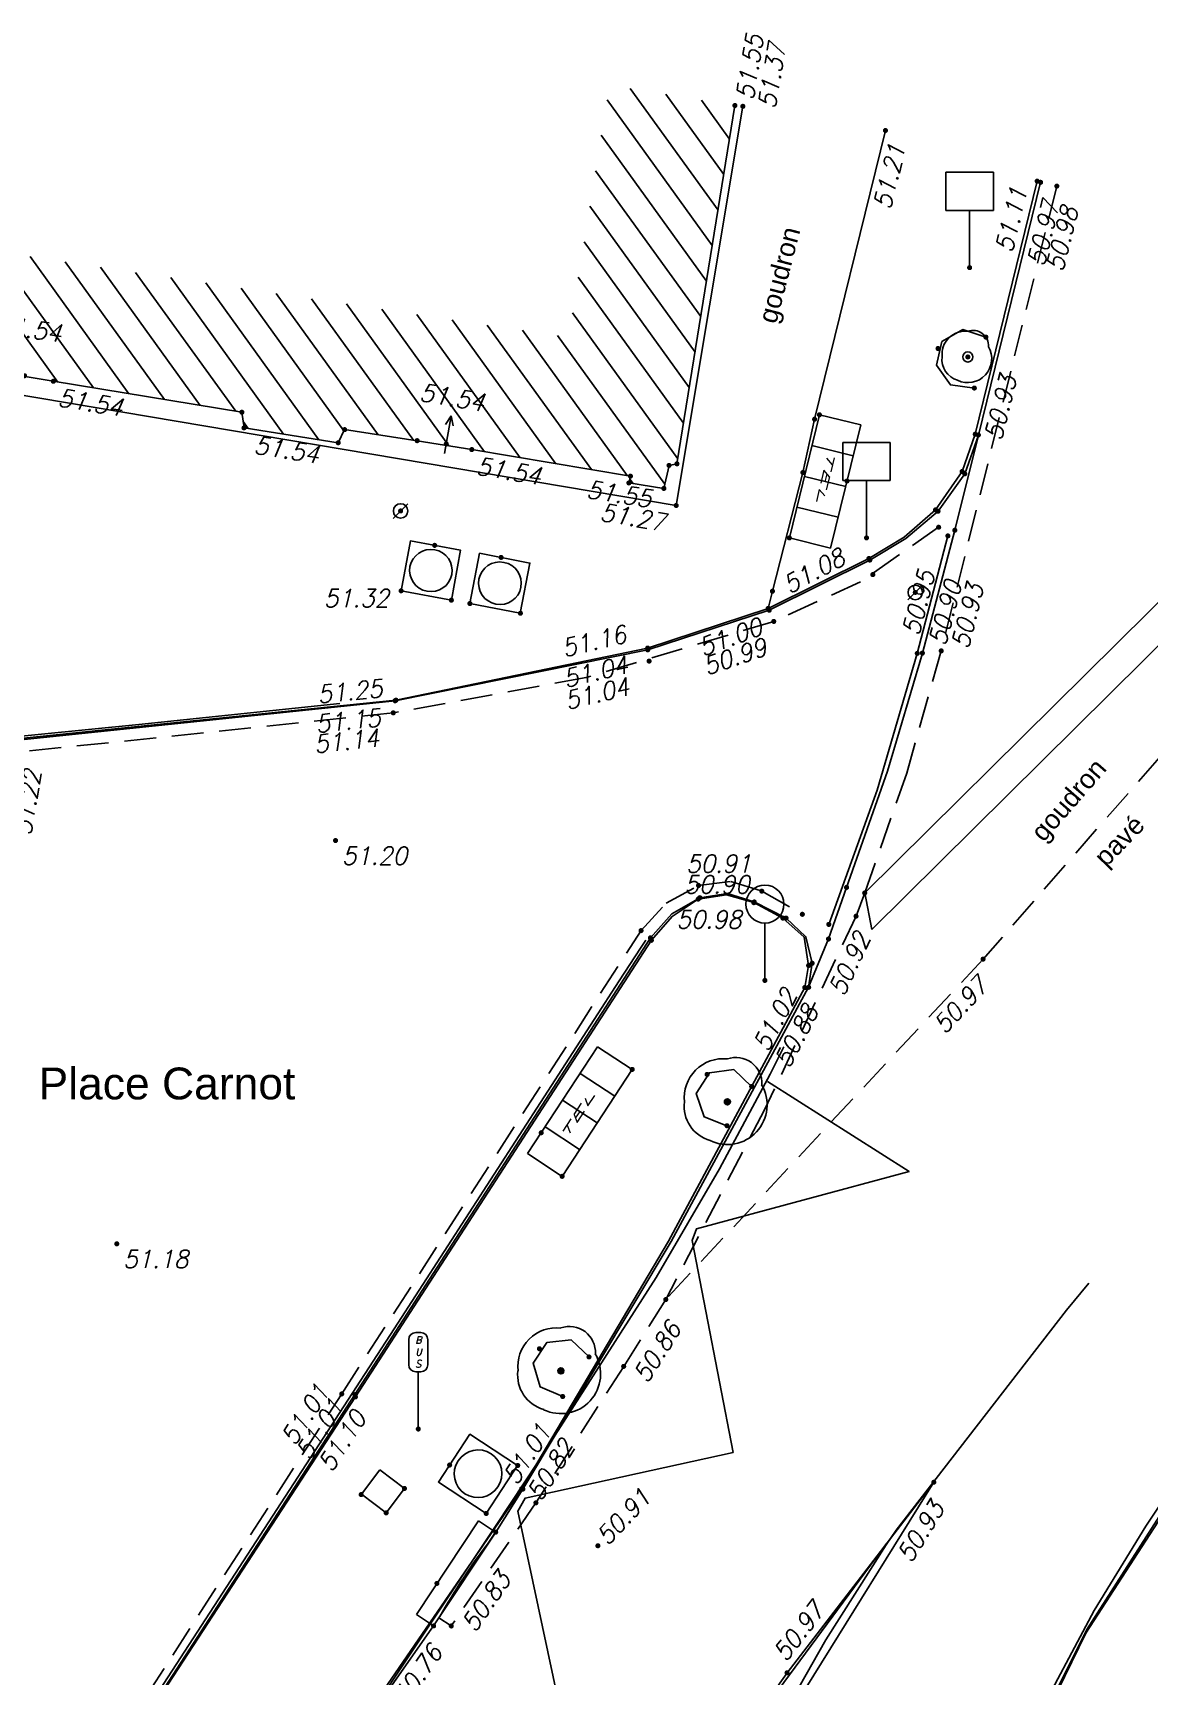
# Model space of a CAD drawing. Extents: x 661856 to 662117, y 6866905 to 6867165.
# Drawn here: x 662083.25 to 662100.8, y 6867114.77 to 6867140.61 of the extents above; entities that cross this region are included whole.
import ezdxf
from ezdxf.enums import TextEntityAlignment as Align

# ---------------------------------------------------------------- set-up
doc = ezdxf.new("R2010")
doc.units = 0
doc.linetypes.add('CONTINU', pattern=[0])
doc.linetypes.add('DISCONTINU', pattern=[0.75, 0.5, -0.25])
doc.layers.get('0').update_dxf_attribs({"linetype": 'CONTINUOUS'})
for name, color, linetype in [('BORDURE', 7, 'CONTINU'), ('GEO_AEP_S', 4, 'CONTINUOUS'), ('GEO_ALTI-PIC', 7, 'CONTINUOUS'), ('GEO_ALTI-PIC_REGARDS', 5, 'CONTINUOUS'), ('GEO_ALTI-PIC_SEUILS', 1, 'CONTINUOUS'), ('GEO_ALTICOT', 7, 'CONTINUOUS'), ('GEO_ARBRES', 3, 'CONTINUOUS'), ('GEO_BATI_DUR', 44, 'CONTINUOUS'), ('GEO_BATI_HACHURE', 44, 'CONTINUOUS'), ('GEO_BATI_SEUIL', 7, 'CONTINUOUS'), ('GEO_BORDURE', 7, 'CONTINUOUS'), ('GEO_CHANGE_REVET', 252, 'DISCONTINU'), ('GEO_CHANGE_REVET_TEXTE', 252, 'CONTINUOUS'), ('GEO_DIVERS', 7, 'CONTINUOUS'), ('GEO_EP_S', 5, 'CONTINUOUS'), ('GEO_ESCALIER', 7, 'CONTINUOUS'), ('GEO_LIGNE_CONT', 252, 'CONTINUOUS'), ('GEO_MOB_URB_S', 7, 'CONTINUOUS'), ('GEO_PANNEAU', 7, 'CONTINUOUS'), ('GEO_REGARD', 7, 'CONTINUOUS'), ('GEO_RTE_TEXTE', 7, 'CONTINUOUS'), ('GEO_TEL_S', 6, 'CONTINUOUS'), ('GEO_TROTTOIR_BAS', 7, 'CONTINUOUS'), ('GEO_TROTTOIR_HAUT', 252, 'CONTINUOUS'), ('MARQ-SOL', 6, 'CONTINU'), ('MOB-URB_TC', 6, 'CONTINU')]:
    doc.layers.add(name, color=color, linetype=linetype)
doc.styles.add('ROMANS', font='romans.shx', dxfattribs={"width": 0.95, "oblique": 13.5, "height": 5})
doc.styles.get("Standard").update_dxf_attribs({"font": 'ARIALUNI.ttf', "height": 2})

# ---------------------------------------------------------------- blocks, each defined once
blk = doc.blocks.new('PTTOPO')
at = {"color": 0, "const_width": 0.04}
blk.add_lwpolyline([(0, 0.02, 1), (0, -0.02, 1)], format="xyb", close=True, dxfattribs=at)
at = {"color": 0}
blk.add_point((0, 0), dxfattribs=at)
at = {"layer": 'GEO_ALTICOT', "style": 'ROMANS', "oblique": 13.5, "width": 0.95}
blk.add_attdef('ALT', text='', height=0.28, dxfattribs=at).set_placement((0.1, -0.1), align=Align.TOP_LEFT)
blk = doc.blocks.new('P013', base_point=(17.75, 45))
for p, q in [((17.709, 45.199), (17.75, 45.299)), ((17.75, 44.899), (17.75, 45.299)), ((17.75, 45.299), (17.789, 45.199))]:
    blk.add_line(p, q)
blk = doc.blocks.new('P091', base_point=(30.25, 66))
blk.add_line((30.326, 66.076), (30.172, 65.922))
blk.add_circle((30.25, 66), 0.076)
blk = doc.blocks.new('P384')
for p, q in [((0, 1), (0, 0)), ((0, 1), (1, 1)), ((0.25, 0), (0.25, 1)), ((0.5, 0), (0.5, 1)), ((0.75, 0), (0.75, 1)), ((1, 1), (1, 0)), ((0, 0), (1, 0))]:
    blk.add_line(p, q)
at = {"style": 'ROMANS', "oblique": 13.5, "width": 0.95}
blk.add_text('TEL', height=0.2, dxfattribs=at).set_placement((0.254, 0.413))
blk = doc.blocks.new('P705', base_point=(80.25, 78))
for p, q in [((79.75, 79.199), (79.75, 79.999)), ((79.75, 79.999), (80.749, 79.999)), ((80.749, 79.999), (80.749, 79.199)), ((80.25, 79.199), (79.75, 79.199)), ((80.25, 78), (80.25, 79.199)), ((80.749, 79.199), (80.25, 79.199))]:
    blk.add_line(p, q)
blk = doc.blocks.new('P401')
blk.add_circle((0, 0), 0.1062)
for centre, radius, start, end in [((-0.054, 0.054), 0.4878, 83.66, 186.35), ((0.108, 0.2322), 0.3258, 357.14, 109.34), ((-0.0972, -0.054), 0.4464, 173.05, 254.63), ((0, -0.0378), 0.5004, 244.27, 30.44)]:
    blk.add_arc(centre, radius, start, end)
blk = doc.blocks.new('P349')
at = {"flags": 128}
blk.add_lwpolyline([(0.999, 0), (0.999, 0.999), (0, 0.999), (0, 0)], close=True, dxfattribs=at)
blk.add_circle((0.5, 0.5), 0.416)
blk = doc.blocks.new('P701', base_point=(67.75, 7.5))
blk.add_line((67.75, 7.5), (67.75, 8.699))
blk.add_circle((67.75, 9.1), 0.399)
blk = doc.blocks.new('P402')
blk.add_circle((0, 0), 0.063)
for centre, radius, start, end in [((-0.09, 0.09), 0.814, 83.66, 186.35), ((0.18, 0.387), 0.544, 357.14, 109.34), ((0, -0.063), 0.833, 244.27, 30.44), ((-0.162, -0.09), 0.745, 173.05, 254.63)]:
    blk.add_arc(centre, radius, start, end)
blk = doc.blocks.new('P445')
for p, q in [((-0.2, 1.872), (-0.2, 1.349)), ((0, 2.022), (-0.05, 2.022)), ((0.05, 2.022), (0, 2.022)), ((0.2, 1.349), (0.2, 1.872)), ((-0.05, 1.199), (0, 1.199)), ((0, 0), (0, 1.199)), ((0, 1.199), (0.05, 1.199))]:
    blk.add_line(p, q)
for centre, start, end in [((-0.05, 1.872), 90, 180), ((0.05, 1.872), 0, 90), ((-0.05, 1.349), 180, 270), ((0.05, 1.349), 270, 0)]:
    blk.add_arc(centre, 0.15, start, end)
at = {"insert": (-0.061, 1.941), "char_height": 0.15, "width": 0.1985, "attachment_point": 1, "style": 'ROMANS'}
blk.add_mtext('B\\PU\\PS', dxfattribs=at)
blk = doc.blocks.new('P358', base_point=(55.25, 42))
for p, q in [((56.249, 42.999), (55.25, 42.999)), ((55.25, 42.999), (55.25, 42)), ((56.249, 42), (56.249, 42.999)), ((55.25, 42), (56.249, 42))]:
    blk.add_line(p, q)
blk.add_arc((55.75, 41), 1.077, 68.2, 111.81)
blk = doc.blocks.new('P350', base_point=(55.25, 52.5))
for p, q in [((56.249, 53.499), (55.25, 53.499)), ((55.25, 53.499), (55.25, 52.5)), ((56.249, 52.5), (56.249, 53.499)), ((55.25, 52.5), (56.249, 52.5))]:
    blk.add_line(p, q)

msp = doc.modelspace()

# ---------------------------------------------------------------- hatches: boundary and pattern name
at = {"layer": 'GEO_BATI_HACHURE'}
h = msp.add_hatch(dxfattribs=at)
h.set_pattern_fill('_U', color=256, scale=0.4, angle=-54.1899, style=0, pattern_type=0)
h.set_pattern_definition([(305.8101293014, (0, 0), (0.324384156739, 0.234040421417), [])])
h.paths.add_polyline_path([(662076.021, 6867138.169), (662075.743, 6867136.205), (662077.105, 6867135.988), (662079.364, 6867135.633), (662079.392, 6867135.811), (662082.67, 6867135.281), (662083.567, 6867135.134), (662086.532, 6867134.647), (662086.565, 6867134.401), (662088.046, 6867134.167), (662088.147, 6867134.374), (662089.287, 6867134.2), (662090.146, 6867134.06), (662092.64, 6867133.642), (662092.616, 6867133.535), (662093.167, 6867133.449), (662093.247, 6867133.811), (662093.372, 6867133.836), (662094.283, 6867139.47), (662092.309, 6867139.79), (662091.668, 6867135.827)])

# ---------------------------------------------------------------- linework, layer by layer
at = {"layer": 'BORDURE', "color": 7, "linetype": 'CONTINUOUS'}
for points in [[(662088.074, 6867130.07), (662084.913, 6867129.736), (662079.262, 6867129.178)], [(662086.366, 6867075.721), (662089.936, 6867087.052), (662093.584, 6867098.656), (662096.144, 6867106.66), (662097.095, 6867109.382), (662097.802, 6867111.269), (662098.712, 6867113.45), (662098.964, 6867113.983), (662099.931, 6867115.804), (662100.745, 6867117.131), (662101.203, 6867117.822), (662102.594, 6867119.698), (662102.981, 6867120.16), (662103.692, 6867120.983)]]:
    msp.add_lwpolyline(points, dxfattribs=at)
for points in [[(662092.884, 6867126.346, 50.974), (662092.796, 6867126.22, 50.976), (662092.462, 6867125.706, 50.981)], [(662092.462, 6867125.706, 50.981), (662088.928, 6867120.235, 51.055), (662084.381, 6867113.239, 51.087), (662084.14, 6867112.543, 51.05), (662084.151, 6867112.025, 51.024), (662084.224, 6867111.745, 51.009), (662084.341, 6867111.529, 51.003), (662084.64, 6867111.252, 50.994), (662085.119, 6867111.048, 50.982), (662085.562, 6867111.035, 50.972), (662085.594, 6867111.042, 50.971), (662086.068, 6867111.209, 50.948), (662086.641, 6867111.599, 50.918), (662086.926, 6867111.891, 50.9), (662087.15, 6867112.163, 50.896), (662088.028, 6867113.4, 50.878), (662088.497, 6867114.098, 50.868), (662090.531, 6867117.146, 50.863), (662091.193, 6867118.154, 50.87), (662093.043, 6867121.044, 50.888), (662094.043, 6867122.749, 50.897), (662094.835, 6867124.237, 50.905), (662095.051, 6867124.667, 50.911)]]:
    msp.add_polyline3d(points, dxfattribs=at)
at = {"layer": 'GEO_BATI_DUR'}
for p, q in [((662094.283, 6867139.47, 51.546), (662093.372, 6867133.836, 51.545)), ((662083.567, 6867135.134, 51.542), (662082.67, 6867135.281, 51.541)), ((662086.532, 6867134.647, 51.552), (662083.567, 6867135.134, 51.542)), ((662086.565, 6867134.401, 51.547), (662086.532, 6867134.647, 51.552)), ((662088.046, 6867134.167, 51.542), (662086.565, 6867134.401, 51.547)), ((662088.147, 6867134.374, 51.547), (662088.046, 6867134.167, 51.542)), ((662089.287, 6867134.2, 51.546), (662088.147, 6867134.374, 51.547)), ((662090.146, 6867134.06, 51.544), (662089.287, 6867134.2, 51.546)), ((662092.64, 6867133.642, 51.542), (662090.146, 6867134.06, 51.544)), ((662093.247, 6867133.811, 51.547), (662093.167, 6867133.449, 51.545)), ((662093.372, 6867133.836, 51.545), (662093.247, 6867133.811, 51.547)), ((662092.616, 6867133.535, 51.541), (662092.64, 6867133.642, 51.542)), ((662093.167, 6867133.449, 51.545), (662092.616, 6867133.535, 51.541))]:
    msp.add_line(p, q, dxfattribs=at)
at = {"layer": 'GEO_BORDURE'}
for points in [[(662096.65, 6867139.077, 51.211), (662095.536, 6867134.537, 51.211), (662095.352, 6867133.7, 51.211), (662094.873, 6867131.832, 51.109), (662094.806, 6867131.563, 51.113)], [(662098.047, 6867135.027, 51.075), (662097.67, 6867135.077, 51.075), (662097.452, 6867135.389, 51.075), (662097.537, 6867135.759, 51.075), (662097.868, 6867135.946, 51.075), (662098.229, 6867135.828, 51.075)], [(662094.158, 6867123.429, 50.986), (662093.798, 6867123.568, 50.985), (662093.676, 6867123.934, 50.985), (662093.881, 6867124.261, 50.984), (662094.264, 6867124.311, 50.984), (662094.546, 6867124.047, 50.984)], [(662091.575, 6867119.171, 51.006), (662091.219, 6867119.325, 51.003), (662091.109, 6867119.696, 50.999), (662091.324, 6867120.019, 50.996), (662091.709, 6867120.062, 50.993), (662091.989, 6867119.793, 50.989)]]:
    msp.add_polyline3d(points, dxfattribs=at)
at = {"layer": 'GEO_CHANGE_REVET', "elevation": 50.809, "flags": 128}
msp.add_lwpolyline([(662091.155, 6867117.5), (662089.824, 6867115.563), (662089.63, 6867115.691)], dxfattribs=at)
at = {"layer": 'GEO_CHANGE_REVET'}
for points in [[(662099.344, 6867138.202, 50.98), (662097.527, 6867130.895, 50.931), (662096.984, 6867128.973, 50.925), (662096.323, 6867127.088, 50.92), (662096.187, 6867126.723, 50.915), (662094.75, 6867123.68, 50.888), (662093.196, 6867120.696, 50.86), (662092.534, 6867119.645, 50.853), (662091.155, 6867117.5, 50.809)], [(662106.881, 6867135.994, 50.971), (662098.184, 6867126.048, 50.967), (662093.196, 6867120.696, 50.86)], [(662097.486, 6867132.839, 50.903), (662096.257, 6867131.98, 50.948), (662094.893, 6867131.358, 50.993), (662091.942, 6867130.476, 51.069), (662088.912, 6867129.92, 51.144), (662083.056, 6867129.307, 51.222)], [(662085.733, 6867110.775, 50.923), (662084.976, 6867110.774, 50.947), (662084.315, 6867111.142, 50.971), (662083.917, 6867111.785, 50.996), (662083.883, 6867112.541, 51.02), (662084.221, 6867113.217, 51.044), (662088.101, 6867119.211, 51.013), (662092.807, 6867126.496, 50.946), (662093.2, 6867126.926, 50.922), (662093.711, 6867127.206, 50.898), (662094.218, 6867127.268, 50.902), (662094.705, 6867127.117, 50.905), (662095.343, 6867126.753, 50.883)]]:
    msp.add_polyline3d(points, dxfattribs=at)
at = {"layer": 'GEO_ESCALIER'}
msp.add_polyline3d([(662094.408, 6867139.457, 51.367), (662093.36, 6867133.181, 51.268), (662073.748, 6867136.488, 51.447)], dxfattribs=at)
at = {"layer": 'GEO_LIGNE_CONT', "flags": 128}
for points, elevation in [([(662096.434, 6867126.516), (662103.385, 6867133.397)], 50.914), ([(662096.323, 6867127.088), (662096.434, 6867126.516)], 50.92)]:
    msp.add_lwpolyline(points, dxfattribs=dict(at, elevation=elevation))
at = {"layer": 'GEO_LIGNE_CONT'}
for points in [[(662096.323, 6867127.088, 50.92), (662103.274, 6867133.969, 51.064)], [(662081.835, 6867098.781, 51.121), (662083.358, 6867100.579, 51.087), (662085.231, 6867102.412, 51.101), (662087.994, 6867105.259, 51.088), (662090.489, 6867108.362, 51.044), (662091.549, 6867109.8, 51.049), (662095.102, 6867114.826, 50.974), (662097.41, 6867117.823, 50.93), (662095.405, 6867114.594, 50.964), (662093.975, 6867111.959, 50.996), (662093.038, 6867110.186, 50.998), (662091.898, 6867107.732, 50.998), (662090.344, 6867103.979, 51.055), (662087.865, 6867097.445, 51.079), (662087.254, 6867095.629, 51.081)]]:
    msp.add_polyline3d(points, dxfattribs=at)
at = {"layer": 'GEO_TROTTOIR_BAS'}
for points in [[(662099.089, 6867138.262, 50.965), (662098.11, 6867134.289, 50.933), (662097.74, 6867132.791, 50.891), (662097.23, 6867130.86, 50.898), (662096.684, 6867129.002, 50.897), (662096.038, 6867127.176, 50.896), (662095.755, 6867126.365, 50.861), (662095.442, 6867125.605, 50.882), (662093.282, 6867121.611, 50.853), (662090.949, 6867117.715, 50.824), (662090.522, 6867117.039, 50.823)], [(662098.11, 6867134.289, 50.933), (662097.897, 6867133.679, 50.929), (662097.476, 6867133.09, 50.929), (662096.97, 6867132.664, 50.949), (662096.403, 6867132.323, 50.969)], [(662096.403, 6867132.323, 50.969), (662094.823, 6867131.534, 51.004), (662092.912, 6867130.911, 51.041), (662088.94, 6867130.11, 51.154), (662078.987, 6867129.074, 51.299), (662078.386, 6867128.901, 51.309), (662077.938, 6867128.465, 51.318), (662077.625, 6867127.824, 51.335), (662077.451, 6867127.132, 51.353), (662077.092, 6867125.014, 51.355)], [(662094.638, 6867101.807, 50.893), (662094.903, 6867102.707, 50.89), (662096.231, 6867106.746, 50.847), (662097.998, 6867111.674, 50.783), (662098.447, 6867112.766, 50.768), (662099.814, 6867115.506, 50.765), (662101.465, 6867118.086, 50.761), (662102.897, 6867119.959, 50.767), (662104.441, 6867121.742, 50.773), (662104.915, 6867122.245, 50.782), (662105.751, 6867123.169, 50.783), (662110.186, 6867127.8, 50.779), (662110.593, 6867128.194, 50.775)], [(662088.309, 6867119.201, 51.008), (662092.955, 6867126.383, 50.93), (662093.293, 6867126.76, 50.925), (662093.731, 6867127.014, 50.92), (662094.166, 6867127.078, 50.911), (662094.587, 6867126.947, 50.901), (662095.087, 6867126.694, 50.889), (662095.087, 6867126.694, 50.889)], [(662095.087, 6867126.694, 50.889), (662095.4, 6867126.401, 50.868), (662095.497, 6867125.983, 50.846), (662095.442, 6867125.605, 50.882)], [(662084.48, 6867111.313, 50.945), (662084.168, 6867111.88, 50.982), (662084.127, 6867112.527, 51.018), (662084.366, 6867113.13, 51.055), (662088.309, 6867119.201, 51.008)], [(662090.522, 6867117.039, 50.823), (662089.546, 6867115.564, 50.763), (662086.912, 6867111.809, 50.858), (662086.2, 6867110.89, 50.864), (662085.405, 6867110.042, 50.871), (662081.074, 6867105.371, 50.9), (662078.953, 6867103.3, 50.919), (662076.638, 6867101.448, 50.938)]]:
    msp.add_polyline3d(points, dxfattribs=at)
at = {"layer": 'GEO_TROTTOIR_HAUT'}
for points in [[(662099.035, 6867138.281, 51.107), (662098.062, 6867134.302, 51.075), (662097.855, 6867133.715, 51.062), (662097.437, 6867133.111, 51.057), (662096.946, 6867132.685, 51.071), (662096.39, 6867132.348, 51.084), (662094.806, 6867131.563, 51.113), (662092.911, 6867130.939, 51.157), (662088.954, 6867130.12, 51.253), (662078.985, 6867129.105, 51.414), (662078.368, 6867128.923, 51.424), (662077.904, 6867128.479, 51.434), (662077.588, 6867127.834, 51.457), (662077.427, 6867127.135, 51.48), (662077.07, 6867124.999, 51.494), (662075.119, 6867113.127, 51.467), (662074.428, 6867108.731, 51.423), (662074.466, 6867108.245, 51.432), (662074.721, 6867107.829, 51.44), (662075.177, 6867107.569, 51.414), (662075.702, 6867107.576, 51.387), (662079.726, 6867107.952, 51.175)], [(662097.632, 6867132.703, 50.951), (662097.15, 6867130.856, 50.953), (662096.519, 6867128.704, 50.948), (662095.759, 6867126.594, 50.942)], [(662092.032, 6867093.533, 51.078), (662092.899, 6867096.28, 51.068), (662093.233, 6867097.308, 51.063), (662094.133, 6867100.11, 50.957), (662094.928, 6867102.717, 51.015), (662096.258, 6867106.729, 50.973), (662097.318, 6867109.755, 50.937), (662098.477, 6867112.745, 50.9), (662099.798, 6867115.448, 50.895), (662101.434, 6867117.973, 50.891), (662102.887, 6867119.894, 50.887), (662104.464, 6867121.714, 50.883), (662105.706, 6867123.072, 50.886), (662110.226, 6867127.765, 50.895), (662111.846, 6867129.43, 50.816)], [(662084.509, 6867111.322, 50.975), (662084.214, 6867111.882, 51.021), (662084.166, 6867112.514, 51.066), (662084.374, 6867113.112, 51.111), (662088.316, 6867119.165, 51.102), (662092.97, 6867126.344, 51.02), (662093.294, 6867126.719, 51), (662093.707, 6867126.992, 50.98), (662094.15, 6867127.06, 50.961), (662094.581, 6867126.936, 50.943), (662095.037, 6867126.693, 50.961), (662095.37, 6867126.391, 50.982), (662095.442, 6867125.948, 51.004), (662095.382, 6867125.602, 51.017)], [(662095.382, 6867125.602, 51.017), (662093.237, 6867121.616, 51.013), (662090.931, 6867117.721, 51.008), (662086.893, 6867111.833, 50.968), (662085.365, 6867110.072, 50.934), (662081.076, 6867105.403, 51.034), (662078.922, 6867103.343, 51.047), (662076.602, 6867101.471, 51.059)]]:
    msp.add_polyline3d(points, dxfattribs=at)
at = {"layer": 'MARQ-SOL', "color": 6, "linetype": 'CONTINUOUS'}
for points in [[(662099.849, 6867120.952), (662099.494, 6867120.529), (662096.818, 6867117.067), (662096.66, 6867116.837), (662095.711, 6867115.344), (662094.456, 6867113.128), (662094.234, 6867112.719), (662092.938, 6867110.175), (662092.594, 6867109.449), (662091.085, 6867106.051), (662090.893, 6867105.587), (662089.445, 6867101.924), (662088.535, 6867099.461), (662086.377, 6867093.461), (662085.234, 6867090.189)], [(662084.644, 6867090.884), (662082.524, 6867092.517), (662080.119, 6867093.689), (662080.092, 6867094.119), (662080.132, 6867094.629), (662080.44, 6867096.336), (662080.594, 6867096.769), (662080.772, 6867097.163), (662081.341, 6867098.115), (662082.039, 6867099.05), (662082.293, 6867099.369), (662083.604, 6867100.806), (662083.638, 6867100.839), (662085.482, 6867102.629), (662087.802, 6867104.998), (662088.48, 6867105.78), (662089.755, 6867107.371), (662089.92, 6867107.582), (662091.646, 6867109.887), (662093.869, 6867113.072), (662096.664, 6867116.858)]]:
    msp.add_lwpolyline(points, dxfattribs=at)
at = {"layer": 'MOB-URB_TC', "color": 6, "linetype": 'CONTINUOUS'}
msp.add_lwpolyline([(662086.453, 6867111.382), (662088.623, 6867109.734), (662088.129, 6867113.332), (662091.58, 6867114.051), (662090.869, 6867117.37), (662090.984, 6867117.573), (662094.255, 6867118.293), (662093.611, 6867121.622), (662093.68, 6867121.809), (662097.02, 6867122.708), (662094.793, 6867124.124)], dxfattribs=at)

# ---------------------------------------------------------------- block references
at = {"layer": 'GEO_AEP_S', "xscale": 1.5, "yscale": 1.5, "zscale": 1.5}
for p in [(662089.027, 6867133.095, 51.358), (662097.119, 6867131.814, 50.876)]:
    msp.add_blockref('P091', p, dxfattribs=at)
at = {"layer": 'GEO_ALTI-PIC'}
ref = msp.add_blockref('PTTOPO', (662094.283, 6867139.47, 51.546), dxfattribs=at)
ref.add_attrib('ALT', '51.55', dxfattribs={"layer": 'GEO_ALTICOT', "height": 0.28, "rotation": 80.8101, "style": 'ROMANS', "oblique": 13.5, "width": 0.95}).set_placement((662094.297, 6867139.589, 51.546), align=Align.TOP_LEFT)
ref = msp.add_blockref('PTTOPO', (662094.408, 6867139.457, 51.367), dxfattribs=at)
ref.add_attrib('ALT', '51.37', dxfattribs={"layer": 'GEO_ALTICOT', "height": 0.28, "rotation": 80.5183, "style": 'ROMANS', "oblique": 13.5, "width": 0.95}).set_placement((662094.642, 6867139.453, 51.367), align=Align.TOP_LEFT)
ref = msp.add_blockref('PTTOPO', (662096.65, 6867139.077, 51.211), dxfattribs=at)
ref.add_attrib('ALT', '51.21', dxfattribs={"layer": 'GEO_ALTICOT', "height": 0.28, "rotation": 76.2117, "style": 'ROMANS', "oblique": 13.5, "width": 0.95}).set_placement((662096.454, 6867137.888, 51.211), align=Align.TOP_LEFT)
ref = msp.add_blockref('PTTOPO', (662099.035, 6867138.281, 51.107), dxfattribs=at)
ref.add_attrib('ALT', '51.11', dxfattribs={"layer": 'GEO_ALTICOT', "height": 0.28, "rotation": 76.2603, "style": 'ROMANS', "oblique": 13.5, "width": 0.95}).set_placement((662098.369, 6867137.208, 51.107), align=Align.TOP_LEFT)
ref = msp.add_blockref('PTTOPO', (662099.089, 6867138.262, 50.965), dxfattribs=at)
ref.add_attrib('ALT', '50.97', dxfattribs={"layer": 'GEO_ALTICOT', "height": 0.28, "rotation": 76.1679, "style": 'ROMANS', "oblique": 13.5, "width": 0.95}).set_placement((662098.873, 6867136.995, 50.965), align=Align.TOP_LEFT)
ref = msp.add_blockref('PTTOPO', (662099.344, 6867138.202, 50.98), dxfattribs=at)
ref.add_attrib('ALT', '50.98', dxfattribs={"layer": 'GEO_ALTICOT', "height": 0.28, "rotation": 76.0332, "style": 'ROMANS', "oblique": 13.5, "width": 0.95}).set_placement((662099.166, 6867136.91, 50.98), align=Align.TOP_LEFT)
for p in [(662097.973, 6867136.921, 51.164), (662098.229, 6867135.828, 51.103), (662097.476, 6867135.649, 51.195), (662097.945, 6867135.516, 51.142), (662098.047, 6867135.027, 51.075), (662086.532, 6867134.647, 51.552), (662095.536, 6867134.537, 51.211), (662095.612, 6867134.607, 51.222), (662086.565, 6867134.401, 51.547), (662088.147, 6867134.374, 51.547), (662089.287, 6867134.2, 51.546), (662098.062, 6867134.302, 51.075), (662093.247, 6867133.811, 51.547), (662093.372, 6867133.836, 51.545), (662095.352, 6867133.7, 51.211), (662097.855, 6867133.715, 51.062), (662097.897, 6867133.679, 50.929), (662092.616, 6867133.535, 51.541), (662092.64, 6867133.642, 51.542), (662096.046, 6867133.565, 51.176), (662089.027, 6867133.095, 51.358), (662097.437, 6867133.111, 51.057), (662097.476, 6867133.09, 50.929), (662095.139, 6867132.671, 51.211), (662096.352, 6867132.672, 51.109), (662097.486, 6867132.839, 50.903), (662097.632, 6867132.703, 50.951), (662097.74, 6867132.791, 50.891), (662096.403, 6867132.323, 50.969), (662096.451, 6867132.094, 50.947), (662094.873, 6867131.832, 51.109), (662097.119, 6867131.814, 50.876), (662094.806, 6867131.563, 51.113), (662093.711, 6867127.206, 50.898), (662093.731, 6867127.014, 50.92), (662096.038, 6867127.176, 50.896), (662096.323, 6867127.088, 50.92), (662094.581, 6867126.936, 50.943), (662095.037, 6867126.693, 50.961), (662095.087, 6867126.694, 50.889), (662095.343, 6867126.753, 50.883), (662092.807, 6867126.496, 50.946), (662095.759, 6867126.594, 50.942), (662092.955, 6867126.383, 50.93), (662092.97, 6867126.344, 51.02), (662095.755, 6867126.365, 50.861), (662095.442, 6867125.948, 51.004), (662095.497, 6867125.983, 50.846), (662094.755, 6867125.713, 51.042), (662092.669, 6867124.314, 51.093), (662093.845, 6867124.235, 51.071), (662094.546, 6867124.047, 50.984), (662094.164, 6867123.804, 50.996), (662094.158, 6867123.429, 50.986), (662091.238, 6867123.319, 51.126), (662091.566, 6867122.633, 51.111), (662091.21, 6867119.922, 51.122), (662091.989, 6867119.793, 50.989), (662091.547, 6867119.574, 51.111), (662092.534, 6867119.645, 50.853), (662091.575, 6867119.171, 51.006), (662089.305, 6867118.66, 51.09), (662089.088, 6867117.725, 51.085), (662088.407, 6867117.629, 51.104), (662091.155, 6867117.5, 50.809), (662088.8, 6867117.342, 51.084), (662090.522, 6867117.039, 50.823), (662089.598, 6867116.233, 51.01)]:
    msp.add_blockref('PTTOPO', p, dxfattribs=at)
ref = msp.add_blockref('PTTOPO', (662098.11, 6867134.289, 50.933), dxfattribs=at)
ref.add_attrib('ALT', '50.93', dxfattribs={"layer": 'GEO_ALTICOT', "height": 0.28, "rotation": 76.1034, "style": 'ROMANS', "oblique": 13.5, "width": 0.95}).set_placement((662098.2, 6867134.256, 50.933), align=Align.TOP_LEFT)
ref = msp.add_blockref('PTTOPO', (662083.567, 6867135.134, 51.542), dxfattribs=at)
ref.add_attrib('ALT', '51.54', dxfattribs={"layer": 'GEO_ALTICOT', "height": 0.28, "rotation": 350.6662, "style": 'ROMANS', "oblique": 13.5, "width": 0.95}).set_placement((662083.668, 6867135.023, 51.542), align=Align.TOP_LEFT)
ref = msp.add_blockref('PTTOPO', (662088.046, 6867134.167, 51.542), dxfattribs=at)
ref.add_attrib('ALT', '51.54', dxfattribs={"layer": 'GEO_ALTICOT', "height": 0.28, "rotation": 350.9886, "style": 'ROMANS', "oblique": 13.5, "width": 0.95}).set_placement((662086.752, 6867134.277, 51.542), align=Align.TOP_LEFT)
ref = msp.add_blockref('PTTOPO', (662090.146, 6867134.06, 51.544), dxfattribs=at)
ref.add_attrib('ALT', '51.54', dxfattribs={"layer": 'GEO_ALTICOT', "height": 0.28, "rotation": 350.4863, "style": 'ROMANS', "oblique": 13.5, "width": 0.95}).set_placement((662090.247, 6867133.948, 51.544), align=Align.TOP_LEFT)
ref = msp.add_blockref('PTTOPO', (662093.167, 6867133.449, 51.545), dxfattribs=at)
ref.add_attrib('ALT', '51.55', dxfattribs={"layer": 'GEO_ALTICOT', "height": 0.28, "rotation": 351.1225, "style": 'ROMANS', "oblique": 13.5, "width": 0.95}).set_placement((662091.978, 6867133.581, 51.545), align=Align.TOP_LEFT)
ref = msp.add_blockref('PTTOPO', (662093.36, 6867133.181, 51.268), dxfattribs=at)
ref.add_attrib('ALT', '51.27', dxfattribs={"layer": 'GEO_ALTICOT', "height": 0.28, "rotation": 350.431, "style": 'ROMANS', "oblique": 13.5, "width": 0.95}).set_placement((662092.194, 6867133.221, 51.268), align=Align.TOP_LEFT)
ref = msp.add_blockref('PTTOPO', (662096.39, 6867132.348, 51.084), dxfattribs=at)
ref.add_attrib('ALT', '51.08', dxfattribs={"layer": 'GEO_ALTICOT', "height": 0.28, "rotation": 28.4451, "style": 'ROMANS', "oblique": 13.5, "width": 0.95}).set_placement((662095.007, 6867132.03, 51.084), align=Align.TOP_LEFT)
ref = msp.add_blockref('PTTOPO', (662097.15, 6867130.856, 50.953), dxfattribs=at)
ref.add_attrib('ALT', '50.95', dxfattribs={"layer": 'GEO_ALTICOT', "height": 0.28, "rotation": 75.3675, "style": 'ROMANS', "oblique": 13.5, "width": 0.95}).set_placement((662096.905, 6867131.19, 50.953), align=Align.TOP_LEFT)
ref = msp.add_blockref('PTTOPO', (662097.23, 6867130.86, 50.898), dxfattribs=at)
ref.add_attrib('ALT', '50.90', dxfattribs={"layer": 'GEO_ALTICOT', "height": 0.28, "rotation": 75.1935, "style": 'ROMANS', "oblique": 13.5, "width": 0.95}).set_placement((662097.323, 6867131.032, 50.898), align=Align.TOP_LEFT)
ref = msp.add_blockref('PTTOPO', (662097.527, 6867130.895, 50.931), dxfattribs=at)
ref.add_attrib('ALT', '50.93', dxfattribs={"layer": 'GEO_ALTICOT', "height": 0.28, "rotation": 76.0332, "style": 'ROMANS', "oblique": 13.5, "width": 0.95}).set_placement((662097.681, 6867130.979, 50.931), align=Align.TOP_LEFT)
ref = msp.add_blockref('PTTOPO', (662094.823, 6867131.534, 51.004), dxfattribs=at)
ref.add_attrib('ALT', '51.00', dxfattribs={"layer": 'GEO_ALTICOT', "height": 0.28, "rotation": 20.23, "style": 'ROMANS', "oblique": 13.5, "width": 0.95}).set_placement((662093.681, 6867131.068, 51.004), align=Align.TOP_LEFT)
ref = msp.add_blockref('PTTOPO', (662094.893, 6867131.358, 50.993), dxfattribs=at)
ref.add_attrib('ALT', '50.99', dxfattribs={"layer": 'GEO_ALTICOT', "height": 0.28, "rotation": 18.7853, "style": 'ROMANS', "oblique": 13.5, "width": 0.95}).set_placement((662093.752, 6867130.773, 50.993), align=Align.TOP_LEFT)
ref = msp.add_blockref('PTTOPO', (662092.911, 6867130.939, 51.157), dxfattribs=at)
ref.add_attrib('ALT', '51.16', dxfattribs={"layer": 'GEO_ALTICOT', "height": 0.28, "rotation": 13.2109, "style": 'ROMANS', "oblique": 13.5, "width": 0.95}).set_placement((662091.535, 6867131.068, 51.157), align=Align.TOP_LEFT)
ref = msp.add_blockref('PTTOPO', (662092.912, 6867130.911, 51.041), dxfattribs=at)
ref.add_attrib('ALT', '51.04', dxfattribs={"layer": 'GEO_ALTICOT', "height": 0.28, "rotation": 13.2613, "style": 'ROMANS', "oblique": 13.5, "width": 0.95}).set_placement((662091.559, 6867130.587, 51.041), align=Align.TOP_LEFT)
ref = msp.add_blockref('PTTOPO', (662092.934, 6867130.734, 51.04), dxfattribs=at)
ref.add_attrib('ALT', '51.04', dxfattribs={"layer": 'GEO_ALTICOT', "height": 0.28, "rotation": 13.5191, "style": 'ROMANS', "oblique": 13.5, "width": 0.95}).set_placement((662091.582, 6867130.241, 51.04), align=Align.TOP_LEFT)
ref = msp.add_blockref('PTTOPO', (662088.954, 6867130.12, 51.253), dxfattribs=at)
ref.add_attrib('ALT', '51.25', dxfattribs={"layer": 'GEO_ALTICOT', "height": 0.28, "rotation": 5.7688, "style": 'ROMANS', "oblique": 13.5, "width": 0.95}).set_placement((662087.705, 6867130.347, 51.253), align=Align.TOP_LEFT)
ref = msp.add_blockref('PTTOPO', (662088.94, 6867130.11, 51.154), dxfattribs=at)
ref.add_attrib('ALT', '51.15', dxfattribs={"layer": 'GEO_ALTICOT', "height": 0.28, "rotation": 5.9419, "style": 'ROMANS', "oblique": 13.5, "width": 0.95}).set_placement((662087.675, 6867129.884, 51.154), align=Align.TOP_LEFT)
ref = msp.add_blockref('PTTOPO', (662088.912, 6867129.92, 51.144), dxfattribs=at)
ref.add_attrib('ALT', '51.14', dxfattribs={"layer": 'GEO_ALTICOT', "height": 0.28, "rotation": 5.9753, "style": 'ROMANS', "oblique": 13.5, "width": 0.95}).set_placement((662087.651, 6867129.564, 51.144), align=Align.TOP_LEFT)
ref = msp.add_blockref('PTTOPO', (662083.056, 6867129.307, 51.222), dxfattribs=at)
ref.add_attrib('ALT', '51.22', dxfattribs={"layer": 'GEO_ALTICOT', "height": 0.28, "rotation": 80.6053, "style": 'ROMANS', "oblique": 13.5, "width": 0.95}).set_placement((662082.939, 6867128.027, 51.222), align=Align.TOP_LEFT)
ref = msp.add_blockref('PTTOPO', (662088.004, 6867127.913, 51.199), dxfattribs=at)
ref.add_attrib('ALT', '51.20', dxfattribs={"layer": 'GEO_ALTICOT', "height": 0.28, "style": 'ROMANS', "oblique": 13.5, "width": 0.95}).set_placement((662088.104, 6867127.813, 51.199), align=Align.TOP_LEFT)
ref = msp.add_blockref('PTTOPO', (662094.705, 6867127.117, 50.905), dxfattribs=at)
ref.add_attrib('ALT', '50.91', dxfattribs={"layer": 'GEO_ALTICOT', "height": 0.28, "style": 'ROMANS', "oblique": 13.5, "width": 0.95}).set_placement((662093.516, 6867127.69, 50.905), align=Align.TOP_LEFT)
ref = msp.add_blockref('PTTOPO', (662094.587, 6867126.947, 50.901), dxfattribs=at)
ref.add_attrib('ALT', '50.90', dxfattribs={"layer": 'GEO_ALTICOT', "height": 0.28, "style": 'ROMANS', "oblique": 13.5, "width": 0.95}).set_placement((662093.488, 6867127.362, 50.901), align=Align.TOP_LEFT)
ref = msp.add_blockref('PTTOPO', (662093.707, 6867126.992, 50.98), dxfattribs=at)
ref.add_attrib('ALT', '50.98', dxfattribs={"layer": 'GEO_ALTICOT', "height": 0.28, "style": 'ROMANS', "oblique": 13.5, "width": 0.95}).set_placement((662093.363, 6867126.812, 50.98), align=Align.TOP_LEFT)
ref = msp.add_blockref('PTTOPO', (662096.187, 6867126.723, 50.915), dxfattribs=at)
ref.add_attrib('ALT', '50.92', dxfattribs={"layer": 'GEO_ALTICOT', "height": 0.28, "rotation": 65.5217, "style": 'ROMANS', "oblique": 13.5, "width": 0.95}).set_placement((662095.743, 6867125.566, 50.915), align=Align.TOP_LEFT)
ref = msp.add_blockref('PTTOPO', (662098.184, 6867126.048, 50.967), dxfattribs=at)
ref.add_attrib('ALT', '50.97', dxfattribs={"layer": 'GEO_ALTICOT', "height": 0.28, "rotation": 47.0145, "style": 'ROMANS', "oblique": 13.5, "width": 0.95}).set_placement((662097.378, 6867125.047, 50.967), align=Align.TOP_LEFT)
ref = msp.add_blockref('PTTOPO', (662095.382, 6867125.602, 51.017), dxfattribs=at)
ref.add_attrib('ALT', '51.02', dxfattribs={"layer": 'GEO_ALTICOT', "height": 0.28, "rotation": 62.6433, "style": 'ROMANS', "oblique": 13.5, "width": 0.95}).set_placement((662094.554, 6867124.701, 51.017), align=Align.TOP_LEFT)
ref = msp.add_blockref('PTTOPO', (662095.442, 6867125.605, 50.882), dxfattribs=at)
ref.add_attrib('ALT', '50.88', dxfattribs={"layer": 'GEO_ALTICOT', "height": 0.28, "rotation": 62.5857, "style": 'ROMANS', "oblique": 13.5, "width": 0.95}).set_placement((662094.888, 6867124.447, 50.882), align=Align.TOP_LEFT)
ref = msp.add_blockref('PTTOPO', (662084.565, 6867121.572, 51.184), dxfattribs=at)
ref.add_attrib('ALT', '51.18', dxfattribs={"layer": 'GEO_ALTICOT', "height": 0.28, "style": 'ROMANS', "oblique": 13.5, "width": 0.95}).set_placement((662084.665, 6867121.472, 51.184), align=Align.TOP_LEFT)
ref = msp.add_blockref('PTTOPO', (662093.196, 6867120.696, 50.86), dxfattribs=at)
ref.add_attrib('ALT', '50.86', dxfattribs={"layer": 'GEO_ALTICOT', "height": 0.28, "rotation": 57.641, "style": 'ROMANS', "oblique": 13.5, "width": 0.95}).set_placement((662092.667, 6867119.514, 50.86), align=Align.TOP_LEFT)
ref = msp.add_blockref('PTTOPO', (662088.101, 6867119.211, 51.013), dxfattribs=at)
ref.add_attrib('ALT', '51.01', dxfattribs={"layer": 'GEO_ALTICOT', "height": 0.28, "rotation": 57.1357, "style": 'ROMANS', "oblique": 13.5, "width": 0.95}).set_placement((662087.129, 6867118.534, 51.013), align=Align.TOP_LEFT)
ref = msp.add_blockref('PTTOPO', (662088.309, 6867119.201, 51.008), dxfattribs=at)
ref.add_attrib('ALT', '51.01', dxfattribs={"layer": 'GEO_ALTICOT', "height": 0.28, "rotation": 57.1011, "style": 'ROMANS', "oblique": 13.5, "width": 0.95}).set_placement((662087.358, 6867118.305, 51.008), align=Align.TOP_LEFT)
ref = msp.add_blockref('PTTOPO', (662088.316, 6867119.165, 51.102), dxfattribs=at)
ref.add_attrib('ALT', '51.10', dxfattribs={"layer": 'GEO_ALTICOT', "height": 0.28, "rotation": 57.0475, "style": 'ROMANS', "oblique": 13.5, "width": 0.95}).set_placement((662087.71, 6867118.118, 51.102), align=Align.TOP_LEFT)
ref = msp.add_blockref('PTTOPO', (662090.931, 6867117.721, 51.008), dxfattribs=at)
ref.add_attrib('ALT', '51.01', dxfattribs={"layer": 'GEO_ALTICOT', "height": 0.28, "rotation": 56.8924, "style": 'ROMANS', "oblique": 13.5, "width": 0.95}).set_placement((662090.617, 6867117.913, 51.008), align=Align.TOP_LEFT)
ref = msp.add_blockref('PTTOPO', (662090.949, 6867117.715, 50.824), dxfattribs=at)
ref.add_attrib('ALT', '50.82', dxfattribs={"layer": 'GEO_ALTICOT', "height": 0.28, "rotation": 57.7461, "style": 'ROMANS', "oblique": 13.5, "width": 0.95}).set_placement((662090.994, 6867117.657, 50.824), align=Align.TOP_LEFT)
ref = msp.add_blockref('PTTOPO', (662092.129, 6867116.825, 50.914), dxfattribs=at)
ref.add_attrib('ALT', '50.91', dxfattribs={"layer": 'GEO_ALTICOT', "height": 0.28, "rotation": 46.4094, "style": 'ROMANS', "oblique": 13.5, "width": 0.95}).set_placement((662092.077, 6867117.006, 50.914), align=Align.TOP_LEFT)
ref = msp.add_blockref('PTTOPO', (662097.41, 6867117.823, 50.93), dxfattribs=at)
ref.add_attrib('ALT', '50.93', dxfattribs={"layer": 'GEO_ALTICOT', "height": 0.28, "rotation": 58.1594, "style": 'ROMANS', "oblique": 13.5, "width": 0.95}).set_placement((662096.813, 6867116.685, 50.93), align=Align.TOP_LEFT)
ref = msp.add_blockref('PTTOPO', (662089.824, 6867115.563, 50.832), dxfattribs=at)
ref.add_attrib('ALT', '50.83', dxfattribs={"layer": 'GEO_ALTICOT', "height": 0.28, "rotation": 55.5029, "style": 'ROMANS', "oblique": 13.5, "width": 0.95}).set_placement((662089.967, 6867115.606, 50.832), align=Align.TOP_LEFT)
ref = msp.add_blockref('PTTOPO', (662095.102, 6867114.826, 50.974), dxfattribs=at)
ref.add_attrib('ALT', '50.97', dxfattribs={"layer": 'GEO_ALTICOT', "height": 0.28, "rotation": 52.4068, "style": 'ROMANS', "oblique": 13.5, "width": 0.95}).set_placement((662094.863, 6867115.157, 50.974), align=Align.TOP_LEFT)
ref = msp.add_blockref('PTTOPO', (662089.546, 6867115.564, 50.763), dxfattribs=at)
ref.add_attrib('ALT', '50.76', dxfattribs={"layer": 'GEO_ALTICOT', "height": 0.28, "rotation": 54.9505, "style": 'ROMANS', "oblique": 13.5, "width": 0.95}).set_placement((662088.886, 6867114.461, 50.763), align=Align.TOP_LEFT)
at = {"layer": 'GEO_ALTI-PIC_REGARDS'}
for p in [(662089.563, 6867132.554, 51.333), (662090.607, 6867132.365, 51.319), (662089.825, 6867131.692, 51.319), (662090.116, 6867131.639, 51.303), (662090.91, 6867131.487, 51.28), (662089.798, 6867118.094, 51.036), (662090.868, 6867118.087, 51.008), (662090.373, 6867117.332, 51.014)]:
    msp.add_blockref('PTTOPO', p, dxfattribs=at)
ref = msp.add_blockref('PTTOPO', (662089.035, 6867131.839, 51.323), dxfattribs=at)
ref.add_attrib('ALT', '51.32', dxfattribs={"layer": 'GEO_ALTICOT', "height": 0.28, "style": 'ROMANS', "oblique": 13.5, "width": 0.95}).set_placement((662087.82, 6867131.863, 51.323), align=Align.TOP_LEFT)
at = {"layer": 'GEO_ALTI-PIC_SEUILS'}
ref = msp.add_blockref('PTTOPO', (662083.115, 6867135.221, 51.544), dxfattribs=at)
ref.add_attrib('ALT', '51.54', dxfattribs={"layer": 'GEO_ALTICOT', "height": 0.28, "rotation": 351.9543, "style": 'ROMANS', "oblique": 13.5, "width": 0.95}).set_placement((662082.7, 6867136.168, 51.544), align=Align.TOP_LEFT)
ref = msp.add_blockref('PTTOPO', (662089.745, 6867134.148, 51.538), dxfattribs=at)
ref.add_attrib('ALT', '51.54', dxfattribs={"layer": 'GEO_ALTICOT', "height": 0.28, "rotation": 350.3548, "style": 'ROMANS', "oblique": 13.5, "width": 0.95}).set_placement((662089.357, 6867135.106, 51.538), align=Align.TOP_LEFT)
at = {"layer": 'GEO_ARBRES', "xscale": 0.75, "yscale": 0.75, "zscale": 0.75}
for name, p in [('P401', (662097.945, 6867135.516, 51.142)), ('P402', (662094.164, 6867123.804, 50.996)), ('P402', (662091.547, 6867119.574, 51.111))]:
    msp.add_blockref(name, p, dxfattribs=at)
at = {"layer": 'GEO_BATI_SEUIL', "xscale": 1.499999999998592, "yscale": 1.499999999998592, "zscale": 1.499999999998592, "rotation": 350.3547500505226}
msp.add_blockref('P013', (662089.745, 6867134.148, 51.538), dxfattribs=at)
at = {"layer": 'GEO_DIVERS', "xscale": 0.4792407011931097, "yscale": 0.4867484737187624, "rotation": 53.03206691411239}
msp.add_blockref('P350', (662088.8, 6867117.342, 51.084), dxfattribs=at)
at = {"layer": 'GEO_EP_S', "xscale": 1.769059636638316, "yscale": 0.3254078878089786, "rotation": 56.50036674659457}
msp.add_blockref('P358', (662089.546, 6867115.564, 50.763), dxfattribs=at)
at = {"layer": 'GEO_MOB_URB_S', "xscale": 0.75, "yscale": 0.75, "zscale": 0.75}
msp.add_blockref('P445', (662089.305, 6867118.66, 51.09), dxfattribs=at)
at = {"layer": 'GEO_PANNEAU', "xscale": 0.75, "yscale": 0.75, "zscale": 0.75}
for name, p in [('P705', (662097.973, 6867136.921, 51.164)), ('P705', (662096.352, 6867132.672, 51.109)), ('P701', (662094.755, 6867125.713, 51.042))]:
    msp.add_blockref(name, p, dxfattribs=at)
at = {"layer": 'GEO_REGARD'}
for p, xscale, yscale, rotation in [((662089.035, 6867131.839, 51.323), 0.8038439648935178, 0.7989817280322313, 349.5064463778853), ((662090.116, 6867131.639, 51.303), 0.8079836261360227, 0.8049512133002281, 349.1350959303733), ((662090.373, 6867117.332, 51.014), 0.902273401524749, 0.899149103090167, 56.74319594467924)]:
    msp.add_blockref('P349', p, dxfattribs=dict(at, xscale=xscale, yscale=yscale, rotation=rotation))
at = {"layer": 'GEO_TEL_S'}
for p, xscale, yscale, rotation in [((662095.612, 6867134.607, 51.222), 1.993159667954886, 0.6686796257272363, 256.2572781437977), ((662091.566, 6867122.633, 51.111), 2.010123103387802, 0.6509341625496745, 56.73762297214934)]:
    msp.add_blockref('P384', p, dxfattribs=dict(at, xscale=xscale, yscale=yscale, rotation=rotation))

# ---------------------------------------------------------------- texts
at = {"layer": 'GEO_CHANGE_REVET_TEXTE', "char_height": 0.3, "attachment_point": 1}
for s, insert, width, rotation in [('goudron', (662094.641, 6867136.099), 10.05487, 75.5856), ('goudron', (662098.909, 6867128.072), 9.91689, 49.0104), ('pavé', (662099.901, 6867127.69), 9.56709, 45.7936)]:
    msp.add_mtext(s, dxfattribs=dict(at, insert=insert, width=width, rotation=rotation))
at = {"layer": 'GEO_RTE_TEXTE'}
msp.add_text('Place Carnot', height=0.5, dxfattribs=at).set_placement((662083.335, 6867123.843))

doc.saveas('drawing.dxf')
